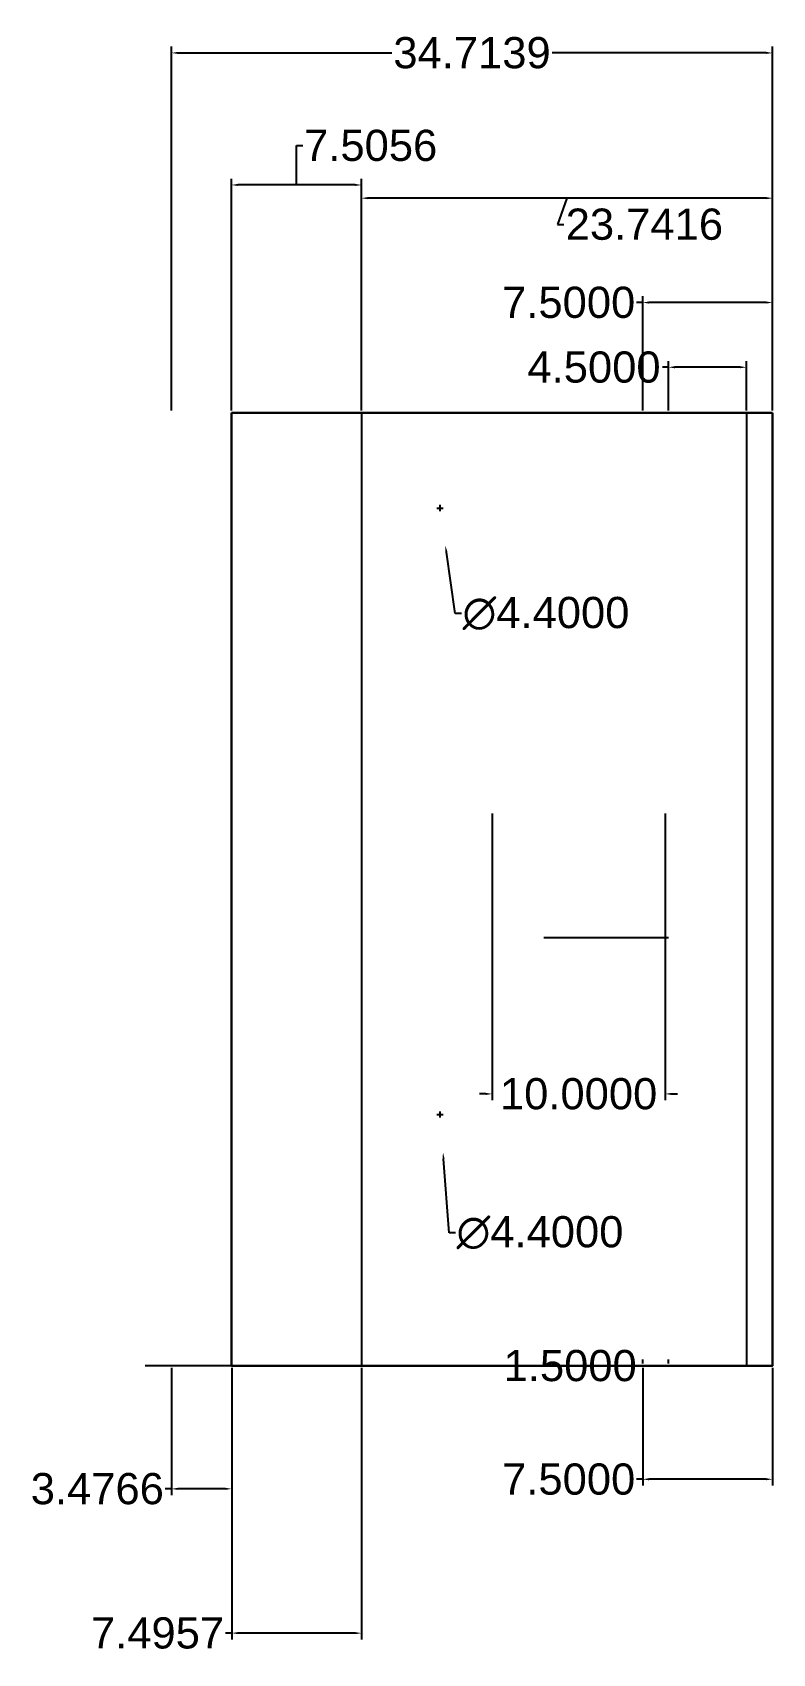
# Model space of a CAD drawing. Header units: inches. Extents: x -9.3 to 33.5, y -43.6 to 49.9.
import ezdxf

# ---------------------------------------------------------------- set-up
doc = ezdxf.new("R2010")
doc.units = ezdxf.units.IN
doc.header["$MEASUREMENT"] = 0
doc.styles.get("Standard").update_dxf_attribs({"font": 'Arial.ttf'})
doc.dimstyles.get("Standard").update_dxf_attribs({"dimscale": 2, "dimtxt": 0.9, "dimasz": 0.18, "dimexe": 0.18, "dimexo": 0.0625, "dimgap": 0.09, "dimtad": 0, "dimtih": 1, "dimtoh": 1, "dimdec": 4, "dimzin": 0, "dimdsep": 46, "dimtxsty": 'Standard', "dimcen": 0.09, "dimadec": 0, "dimazin": 0, "dimtfac": 1, "dimtdec": 4, "dimtofl": 0, "dimtmove": 0, "dimatfit": 3, "dimfxl": 1, "dimtolj": 1, "dimtzin": 0, "dimarcsym": 0})

# ---------------------------------------------------------------- blocks, each defined once
blk = doc.blocks.new('*D4')
at = {"color": 0, "lineweight": -2, "transparency": 16777216}
for p, q in [((25.993, 28.092), (25.993, 34.691)), ((33.493, 28.092), (33.493, 34.691)), ((25.993, 34.331), (25.633, 34.331)), ((33.133, 34.331), (26.353, 34.331))]:
    blk.add_line(p, q, dxfattribs=at)
at = {"color": 0, "transparency": 16777216}
for points in [[(26.353, 34.391), (26.353, 34.271), (25.993, 34.331)], [(33.133, 34.391), (33.133, 34.271), (33.493, 34.331)]]:
    blk.add_solid(points, dxfattribs=at)
at = {"layer": 'Defpoints', "color": 0, "transparency": 16777216}
for p in [(25.993, 34.331), (25.993, 27.967, 6.5), (33.493, 27.967, 6.5)]:
    blk.add_point(p, dxfattribs=at)
at = {"color": 0, "transparency": 16777216, "insert": (21.72, 34.331), "char_height": 1.8, "attachment_point": 5}
blk.add_mtext('\\A1;7.5000', dxfattribs=at)
blk = doc.blocks.new('*D5')
at = {"color": 0, "lineweight": -2, "transparency": 16777216}
for p, q in [((-1.221, 28.092), (-1.221, 49.099)), ((-0.861, 48.739), (11.511, 48.739)), ((33.133, 48.739), (20.761, 48.739)), ((33.493, 28.092), (33.493, 49.099))]:
    blk.add_line(p, q, dxfattribs=at)
at = {"color": 0, "transparency": 16777216}
for points in [[(-0.861, 48.799), (-0.861, 48.679), (-1.221, 48.739)], [(33.133, 48.799), (33.133, 48.679), (33.493, 48.739)]]:
    blk.add_solid(points, dxfattribs=at)
at = {"layer": 'Defpoints', "color": 0, "transparency": 16777216}
for p in [(-1.221, 48.739), (-1.221, 27.967, -2), (33.493, 27.967, -2)]:
    blk.add_point(p, dxfattribs=at)
at = {"color": 0, "transparency": 16777216, "insert": (16.136, 48.739), "char_height": 1.8, "attachment_point": 5}
blk.add_mtext('\\A1;34.7139', dxfattribs=at)
blk = doc.blocks.new('*D9')
at = {"color": 0, "lineweight": -2, "transparency": 16777216}
for p, q in [((9.751, 28.092), (9.751, 40.715)), ((33.133, 40.355), (10.111, 40.355)), ((21.622, 40.355), (21.082, 38.841)), ((33.493, 28.092), (33.493, 40.715)), ((21.082, 38.841), (21.442, 38.841))]:
    blk.add_line(p, q, dxfattribs=at)
at = {"color": 0, "transparency": 16777216}
for points in [[(10.111, 40.415), (10.111, 40.295), (9.751, 40.355)], [(33.133, 40.415), (33.133, 40.295), (33.493, 40.355)]]:
    blk.add_solid(points, dxfattribs=at)
at = {"layer": 'Defpoints', "color": 0, "transparency": 16777216}
for p in [(9.751, 40.355), (9.751, 27.967), (33.493, 27.967)]:
    blk.add_point(p, dxfattribs=at)
at = {"color": 0, "transparency": 16777216, "insert": (26.091, 38.841), "char_height": 1.8, "attachment_point": 5}
blk.add_mtext('\\A1;23.7416', dxfattribs=at)
blk = doc.blocks.new('*D10')
at = {"color": 0, "lineweight": -2, "transparency": 16777216}
for p, q in [((5.998, 41.115), (5.998, 43.39)), ((5.998, 43.39), (6.358, 43.39)), ((2.246, 28.092), (2.246, 41.475)), ((9.751, 28.092), (9.751, 41.475)), ((9.391, 41.115), (2.606, 41.115))]:
    blk.add_line(p, q, dxfattribs=at)
at = {"color": 0, "transparency": 16777216}
for points in [[(2.606, 41.175), (2.606, 41.055), (2.246, 41.115)], [(9.391, 41.175), (9.391, 41.055), (9.751, 41.115)]]:
    blk.add_solid(points, dxfattribs=at)
at = {"layer": 'Defpoints', "color": 0, "transparency": 16777216}
for p in [(2.246, 41.115), (2.246, 27.967), (9.751, 27.967)]:
    blk.add_point(p, dxfattribs=at)
at = {"color": 0, "transparency": 16777216, "insert": (10.283, 43.39), "char_height": 1.8, "attachment_point": 5}
blk.add_mtext('\\A1;7.5056', dxfattribs=at)
blk = doc.blocks.new('*D11')
at = {"color": 0, "lineweight": -2, "transparency": 16777216}
for p, q in [((27.493, 28.092), (27.493, 30.956)), ((31.993, 28.092), (31.993, 30.956)), ((27.493, 30.596), (27.133, 30.596)), ((31.633, 30.596), (27.853, 30.596))]:
    blk.add_line(p, q, dxfattribs=at)
at = {"color": 0, "transparency": 16777216}
for points in [[(27.853, 30.656), (27.853, 30.536), (27.493, 30.596)], [(31.633, 30.656), (31.633, 30.536), (31.993, 30.596)]]:
    blk.add_solid(points, dxfattribs=at)
at = {"layer": 'Defpoints', "color": 0, "transparency": 16777216}
for p in [(27.493, 30.596), (27.493, 27.967), (31.993, 27.967)]:
    blk.add_point(p, dxfattribs=at)
at = {"color": 0, "transparency": 16777216, "insert": (23.183, 30.596), "char_height": 1.8, "attachment_point": 5}
blk.add_mtext('\\A1;4.5000', dxfattribs=at)
blk = doc.blocks.new('*D13')
at = {"color": 0, "lineweight": -2, "transparency": 16777216}
for p, q in [((14.113, -12.533), (14.473, -12.533)), ((14.293, -12.713), (14.293, -12.353)), ((14.82, -19.355), (14.49, -15.085)), ((15.18, -19.355), (14.82, -19.355))]:
    blk.add_line(p, q, dxfattribs=at)
at = {"color": 0, "transparency": 16777216}
blk.add_solid([(14.55, -15.081), (14.43, -15.09), (14.462, -14.726)], dxfattribs=at)
at = {"layer": 'Defpoints', "color": 0, "transparency": 16777216}
for p in [(14.123, -10.34), (14.462, -14.726)]:
    blk.add_point(p, dxfattribs=at)
at = {"color": 0, "transparency": 16777216, "insert": (20.062, -19.355), "char_height": 1.8, "attachment_point": 5}
blk.add_mtext('\\A1;∅4.4000', dxfattribs=at)
blk = doc.blocks.new('*D14')
at = {"color": 0, "lineweight": -2, "transparency": 16777216}
for p, q in [((14.113, 22.467), (14.473, 22.467)), ((14.293, 22.287), (14.293, 22.647)), ((15.166, 16.382), (14.656, 19.933)), ((15.526, 16.382), (15.166, 16.382))]:
    blk.add_line(p, q, dxfattribs=at)
at = {"color": 0, "transparency": 16777216}
blk.add_solid([(14.716, 19.941), (14.597, 19.924), (14.605, 20.289)], dxfattribs=at)
at = {"layer": 'Defpoints', "color": 0, "transparency": 16777216}
for p in [(13.98, 24.645), (14.605, 20.289)]:
    blk.add_point(p, dxfattribs=at)
at = {"color": 0, "transparency": 16777216, "insert": (20.408, 16.382), "char_height": 1.8, "attachment_point": 5}
blk.add_mtext('\\A1;∅4.4000', dxfattribs=at)
blk = doc.blocks.new('*D16')
at = {"color": 0, "lineweight": -2, "transparency": 16777216}
for p, q in [((25.993, -27.158), (25.993, -33.943)), ((33.493, -27.158), (33.493, -33.943)), ((25.993, -33.583), (25.633, -33.583)), ((33.133, -33.583), (26.353, -33.583))]:
    blk.add_line(p, q, dxfattribs=at)
at = {"color": 0, "transparency": 16777216}
for points in [[(26.353, -33.523), (26.353, -33.643), (25.993, -33.583)], [(33.133, -33.523), (33.133, -33.643), (33.493, -33.583)]]:
    blk.add_solid(points, dxfattribs=at)
at = {"layer": 'Defpoints', "color": 0, "transparency": 16777216}
for p in [(25.993, -27.033, 6.5), (33.493, -27.033, 6.5), (25.993, -33.583)]:
    blk.add_point(p, dxfattribs=at)
at = {"color": 0, "transparency": 16777216, "insert": (21.72, -33.583), "char_height": 1.8, "attachment_point": 5}
blk.add_mtext('\\A1;7.5000', dxfattribs=at)
blk = doc.blocks.new('*D17')
at = {"color": 0, "lineweight": -2, "transparency": 16777216}
for p, q in [((25.993, -27.033), (25.633, -27.033)), ((25.993, -26.908), (25.993, -26.673)), ((27.133, -27.033), (26.353, -27.033)), ((27.493, -26.908), (27.493, -26.673))]:
    blk.add_line(p, q, dxfattribs=at)
at = {"color": 0, "transparency": 16777216}
for points in [[(26.353, -26.973), (26.353, -27.093), (25.993, -27.033)], [(27.133, -26.973), (27.133, -27.093), (27.493, -27.033)]]:
    blk.add_solid(points, dxfattribs=at)
at = {"layer": 'Defpoints', "color": 0, "transparency": 16777216}
for p in [(25.993, -27.033, 5), (25.993, -27.033), (27.493, -27.033, 5)]:
    blk.add_point(p, dxfattribs=at)
at = {"color": 0, "transparency": 16777216, "insert": (21.806, -27.033), "char_height": 1.8, "attachment_point": 5}
blk.add_mtext('\\A1;1.5000', dxfattribs=at)
blk = doc.blocks.new('*D19')
at = {"color": 0, "lineweight": -2, "transparency": 16777216}
for p, q in [((17.293, 4.842), (17.293, -11.703)), ((27.293, 4.842), (27.293, -11.703)), ((16.933, -11.343), (16.573, -11.343)), ((27.653, -11.343), (28.013, -11.343))]:
    blk.add_line(p, q, dxfattribs=at)
at = {"color": 0, "transparency": 16777216}
for points in [[(16.933, -11.283), (16.933, -11.403), (17.293, -11.343)], [(27.653, -11.283), (27.653, -11.403), (27.293, -11.343)]]:
    blk.add_solid(points, dxfattribs=at)
at = {"layer": 'Defpoints', "color": 0, "transparency": 16777216}
for p in [(17.293, 4.967), (27.293, 4.967), (27.293, -11.343)]:
    blk.add_point(p, dxfattribs=at)
at = {"color": 0, "transparency": 16777216, "insert": (22.293, -11.343), "char_height": 1.8, "attachment_point": 5}
blk.add_mtext('\\A1;10.0000', dxfattribs=at)
blk = doc.blocks.new('*D20')
at = {"color": 0, "lineweight": -2, "transparency": 16777216}
for p, q in [((-1.221, -27.158), (-1.221, -34.496)), ((2.256, -27.158), (2.256, -34.496)), ((-1.221, -34.136), (-1.581, -34.136)), ((1.896, -34.136), (-0.861, -34.136))]:
    blk.add_line(p, q, dxfattribs=at)
at = {"color": 0, "transparency": 16777216}
for points in [[(-0.861, -34.076), (-0.861, -34.196), (-1.221, -34.136)], [(1.896, -34.076), (1.896, -34.196), (2.256, -34.136)]]:
    blk.add_solid(points, dxfattribs=at)
at = {"layer": 'Defpoints', "color": 0, "transparency": 16777216}
for p in [(-1.221, -27.033, -2), (2.256, -27.033, 4.008), (-1.221, -34.136)]:
    blk.add_point(p, dxfattribs=at)
at = {"color": 0, "transparency": 16777216, "insert": (-5.506, -34.136), "char_height": 1.8, "attachment_point": 5}
blk.add_mtext('\\A1;3.4766', dxfattribs=at)
blk = doc.blocks.new('*D23')
at = {"color": 0, "lineweight": -2, "transparency": 16777216}
for p, q in [((2.256, -27.158), (2.256, -42.823)), ((9.751, -27.158), (9.751, -42.823)), ((2.256, -42.463), (1.896, -42.463)), ((9.391, -42.463), (2.616, -42.463))]:
    blk.add_line(p, q, dxfattribs=at)
at = {"color": 0, "transparency": 16777216}
for points in [[(2.616, -42.403), (2.616, -42.523), (2.256, -42.463)], [(9.391, -42.403), (9.391, -42.523), (9.751, -42.463)]]:
    blk.add_solid(points, dxfattribs=at)
at = {"layer": 'Defpoints', "color": 0, "transparency": 16777216}
for p in [(2.256, -27.033, 4.008), (9.751, -27.033), (2.256, -42.463)]:
    blk.add_point(p, dxfattribs=at)
at = {"color": 0, "transparency": 16777216, "insert": (-2.029, -42.463), "char_height": 1.8, "attachment_point": 5}
blk.add_mtext('\\A1;7.4957', dxfattribs=at)

msp = doc.modelspace()

# ---------------------------------------------------------------- linework, layer by layer
for p, q in [((2.24565, -27.03299), (2.24565, 27.96701)), ((2.24565, 27.96701), (9.75125, 27.96701)), ((2.24565, 27.96701), (33.49285, 27.96701)), ((2.24565, -27.03299), (2.24565, 27.96701)), ((33.49285, 27.96701), (2.24565, 27.96701)), ((2.24565, 27.96701), (2.24565, -27.03299)), ((9.75125, 27.96701), (9.75125, -27.03299)), ((31.99285, 27.96701), (27.49285, 27.96701)), ((33.49285, 27.96701), (33.49285, -27.03299)), ((33.49285, 27.96701), (33.49285, -27.03299)), ((33.49285, -27.03299), (33.49285, 27.96701)), ((33.49285, -27.03299), (2.24565, -27.03299)), ((2.24565, -27.03299), (33.49285, -27.03299))]:
    msp.add_line(p, q)
at = {"extrusion": (0, -1, 0)}
for p, q in [((2.24565, 27.96701), (9.75125, 27.96701)), ((2.24565, 27.96701), (9.75125, 27.96701)), ((2.24565, -27.03299, -2), (17.86925, -27.03299, -2))]:
    msp.add_line(p, q, dxfattribs=at)
at = {"extrusion": (0, 0, -1)}
for p, q in [((2.24565, 27.96701, -2), (33.49285, 27.96701, -2)), ((2.24565, -27.03299, -2), (2.24565, 27.96701, -2)), ((33.49285, 27.96701, -2), (33.49285, -27.03299, -2)), ((33.49285, -27.03299, -2), (2.24565, -27.03299, -2))]:
    msp.add_line(p, q, dxfattribs=at)
at = {"extrusion": (0, 1, 0)}
msp.add_line((2.24565, -27.03299, -2), (-2.74483, -27.03299, -2), dxfattribs=at)
msp.add_lwpolyline([(33.49285, 27.96701), (31.99285, 27.96701), (31.99285, -27.03299)])
at = {"elevation": 5}
for points in [[(33.49285, 27.96701), (33.4974, 27.96701)], [(27.49285, -27.03299), (25.99285, -27.03299)]]:
    msp.add_lwpolyline(points, dxfattribs=at)
at = {"extrusion": (0, 0, -1)}
msp.add_lwpolyline([(-27.49285, -2.33299), (-20.29285, -2.33299)], dxfattribs=at)
at = {"extrusion": (0, 1, 0), "elevation": -27.03299}
for points in [[(-2.25557, 4.0081), (1.22107, -2)], [(-9.75125, 0), (-4.01926, 3.06502), (-2.25557, 4.0081)], [(-33.49285, 6.5), (-33.49285, 5)]]:
    msp.add_lwpolyline(points, dxfattribs=at)
at = {"extrusion": (0, -1, 0), "elevation": 27.03299}
for points in [[(33.49285, 0), (2.24565, 0)], [(2.25557, 4.0081), (2.25557, -2)], [(9.75125, 0), (2.25557, 0)], [(33.49285, 5), (25.99285, 5), (25.99285, 6.5), (33.49285, 6.5), (25.99285, 6.5)], [(33.49285, 5), (33.49285, 6.5)]]:
    msp.add_lwpolyline(points, dxfattribs=at)
msp.add_lwpolyline([(33.49285, 0), (2.24565, 0), (2.24565, 0), (33.49285, 0)], close=True, dxfattribs=at)

# ---------------------------------------------------------------- dimensions: what is measured, and where the dimension line sits
dim = msp.add_linear_dim(base=(-1.22107, 48.73941), p1=(33.49285, 27.96701, -2), p2=(-1.22107, 27.96701, -2), dimstyle='Standard')
dim.commit()
dim.dimension.update_dxf_attribs({"geometry": '*D5', "text_midpoint": (16.13589, 48.73941), "dimtype": 160})
dim = msp.add_linear_dim(base=(2.24565, 41.11512), p1=(9.75125, 27.96701), p2=(2.24565, 27.96701), dimstyle='Standard', override={"dimtmove": 1})
dim.commit()
dim.dimension.update_dxf_attribs({"geometry": '*D10', "text_midpoint": (6.53845, 43.38968)})
dim = msp.add_linear_dim(base=(9.75125, 40.35512), p1=(33.49285, 27.96701), p2=(9.75125, 27.96701), dimstyle='Standard', override={"dimtmove": 1})
dim.commit()
dim.dimension.update_dxf_attribs({"geometry": '*D9', "text_midpoint": (21.62205, 38.84057), "dimtype": 160})
for base, p1, p2, picture, middle in [((25.99285, 34.33075), (33.49285, 27.96701, 6.5), (25.99285, 27.96701, 6.5), '*D4', (21.72024, 34.33075)), ((27.49285, 30.59576), (31.99285, 27.96701), (27.49285, 27.96701), '*D11', (23.1834, 30.59576)), ((27.29285, -11.34295), (17.29285, 4.96701), (27.29285, 4.96701), '*D19', (22.29285, -11.34295)), ((25.99285, -27.03299), (27.49285, -27.03299, 5), (25.99285, -27.03299, 5), '*D17', (21.80619, -27.03299)), ((-1.22107, -34.13555), (2.25557, -27.03299, 4.0081), (-1.22107, -27.03299, -2), '*D20', (-5.50596, -34.13555)), ((2.25557, -42.46258), (9.75125, -27.03299), (2.25557, -27.03299, 4.0081), '*D23', (-2.02931, -42.46258)), ((25.99285, -33.5827), (33.49285, -27.03299, 6.5), (25.99285, -27.03299, 6.5), '*D16', (21.72024, -33.5827))]:
    dim = msp.add_linear_dim(base=base, p1=p1, p2=p2, dimstyle='Standard')
    dim.commit()
    dim.dimension.update_dxf_attribs({"geometry": picture, "text_midpoint": middle})
for p1, p2, picture, middle in [((13.98046, 24.64472), (14.60524, 20.2893), '*D14', (20.40831, 16.38214)), ((14.12341, -10.33953), (14.46228, -14.72646), '*D13', (20.06238, -19.35476))]:
    dim = msp.add_diameter_dim_2p(p1=p1, p2=p2, dimstyle='Standard')
    dim.commit()
    dim.dimension.update_dxf_attribs({"geometry": picture, "text_midpoint": middle, "dimtype": 163})

doc.saveas('drawing.dxf')
